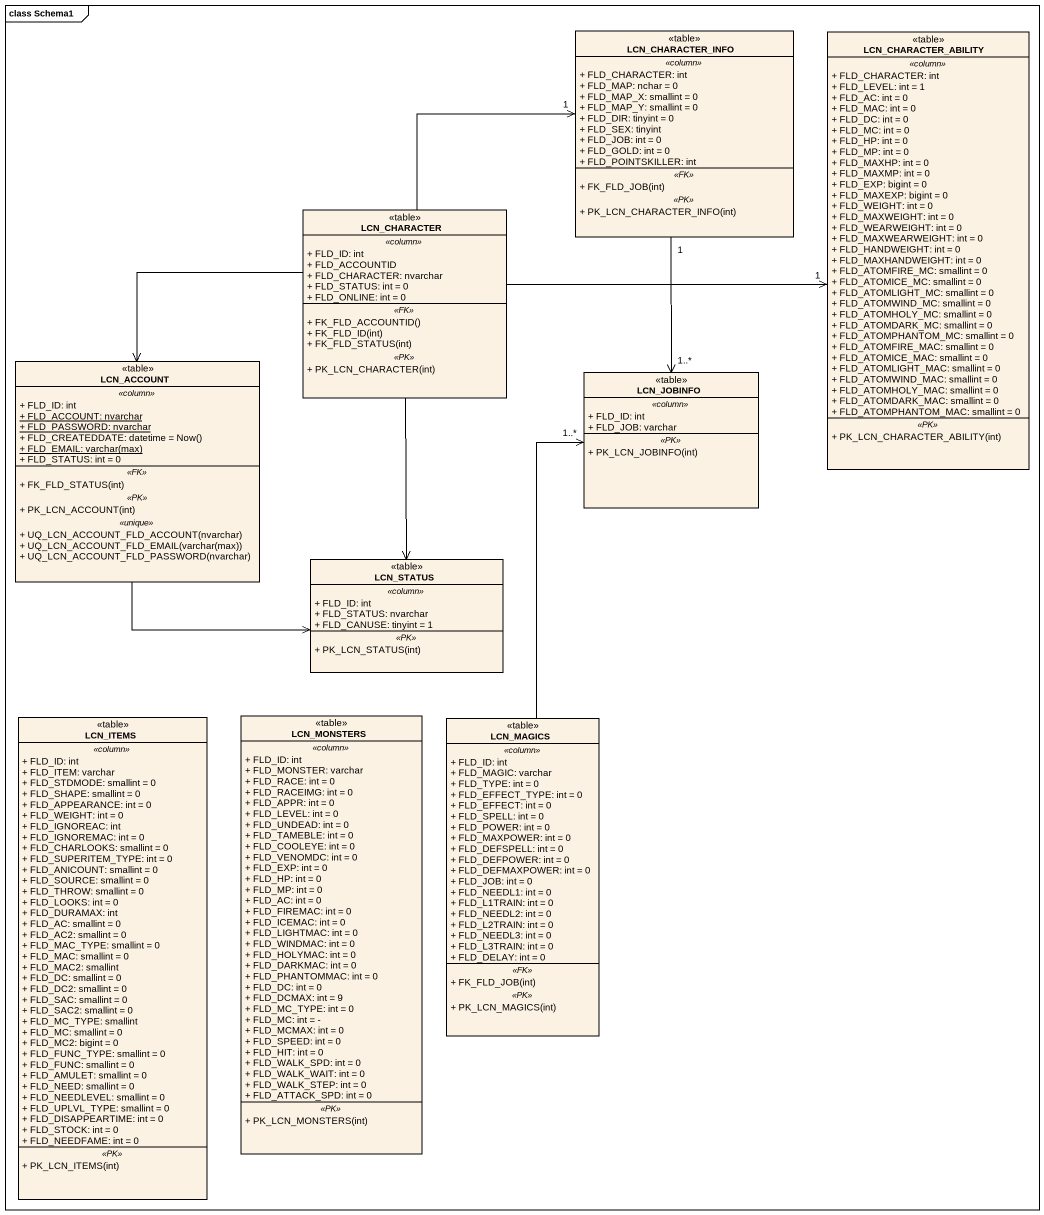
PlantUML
@startuml
mainframe class Schema1
hide circle
hide empty members
skinparam classAttributeIconSize 0
class LCN_CHARACTER_INFO <<table>> {
  .. <<column>> ..
  + FLD_CHARACTER: int
  + FLD_MAP: nchar = 0
  + FLD_MAP_X: smallint = 0
  + FLD_MAP_Y: smallint = 0
  + FLD_DIR: tinyint = 0
  + FLD_SEX: tinyint
  + FLD_JOB: int = 0
  + FLD_GOLD: int = 0
  + FLD_POINTSKILLER: int
  .. <<FK>> ..
  + FK_FLD_JOB(int)
  .. <<PK>> ..
  + PK_LCN_CHARACTER_INFO(int)
}
class LCN_CHARACTER_ABILITY <<table>> {
  .. <<column>> ..
  + FLD_CHARACTER: int
  + FLD_LEVEL: int = 1
  + FLD_AC: int = 0
  + FLD_MAC: int = 0
  + FLD_DC: int = 0
  + FLD_MC: int = 0
  + FLD_HP: int = 0
  + FLD_MP: int = 0
  + FLD_MAXHP: int = 0
  + FLD_MAXMP: int = 0
  + FLD_EXP: bigint = 0
  + FLD_MAXEXP: bigint = 0
  + FLD_WEIGHT: int = 0
  + FLD_MAXWEIGHT: int = 0
  + FLD_WEARWEIGHT: int = 0
  + FLD_MAXWEARWEIGHT: int = 0
  + FLD_HANDWEIGHT: int = 0
  + FLD_MAXHANDWEIGHT: int = 0
  + FLD_ATOMFIRE_MC: smallint = 0
  + FLD_ATOMICE_MC: smallint = 0
  + FLD_ATOMLIGHT_MC: smallint = 0
  + FLD_ATOMWIND_MC: smallint = 0
  + FLD_ATOMHOLY_MC: smallint = 0
  + FLD_ATOMDARK_MC: smallint = 0
  + FLD_ATOMPHANTOM_MC: smallint = 0
  + FLD_ATOMFIRE_MAC: smallint = 0
  + FLD_ATOMICE_MAC: smallint = 0
  + FLD_ATOMLIGHT_MAC: smallint = 0
  + FLD_ATOMWIND_MAC: smallint = 0
  + FLD_ATOMHOLY_MAC: smallint = 0
  + FLD_ATOMDARK_MAC: smallint = 0
  + FLD_ATOMPHANTOM_MAC: smallint = 0
  .. <<PK>> ..
  + PK_LCN_CHARACTER_ABILITY(int)
}
class LCN_CHARACTER <<table>> {
  .. <<column>> ..
  + FLD_ID: int
  + FLD_ACCOUNTID
  + FLD_CHARACTER: nvarchar
  + FLD_STATUS: int = 0
  + FLD_ONLINE: int = 0
  .. <<FK>> ..
  + FK_FLD_ACCOUNTID()
  + FK_FLD_ID(int)
  + FK_FLD_STATUS(int)
  .. <<PK>> ..
  + PK_LCN_CHARACTER(int)
}
class LCN_ACCOUNT <<table>> {
  .. <<column>> ..
  + FLD_ID: int
  {static} + FLD_ACCOUNT: nvarchar
  {static} + FLD_PASSWORD: nvarchar
  {field} + FLD_CREATEDDATE: datetime = Now()
  {static} {field} + FLD_EMAIL: varchar(max)
  + FLD_STATUS: int = 0
  .. <<FK>> ..
  + FK_FLD_STATUS(int)
  .. <<PK>> ..
  + PK_LCN_ACCOUNT(int)
  .. <<unique>> ..
  + UQ_LCN_ACCOUNT_FLD_ACCOUNT(nvarchar)
  + UQ_LCN_ACCOUNT_FLD_EMAIL(varchar(max))
  + UQ_LCN_ACCOUNT_FLD_PASSWORD(nvarchar)
}
class LCN_JOBINFO <<table>> {
  .. <<column>> ..
  + FLD_ID: int
  + FLD_JOB: varchar
  .. <<PK>> ..
  + PK_LCN_JOBINFO(int)
}
class LCN_STATUS <<table>> {
  .. <<column>> ..
  + FLD_ID: int
  + FLD_STATUS: nvarchar
  + FLD_CANUSE: tinyint = 1
  .. <<PK>> ..
  + PK_LCN_STATUS(int)
}
class LCN_ITEMS <<table>> {
  .. <<column>> ..
  + FLD_ID: int
  + FLD_ITEM: varchar
  + FLD_STDMODE: smallint = 0
  + FLD_SHAPE: smallint = 0
  + FLD_APPEARANCE: int = 0
  + FLD_WEIGHT: int = 0
  + FLD_IGNOREAC: int
  + FLD_IGNOREMAC: int = 0
  + FLD_CHARLOOKS: smallint = 0
  + FLD_SUPERITEM_TYPE: int = 0
  + FLD_ANICOUNT: smallint = 0
  + FLD_SOURCE: smallint = 0
  + FLD_THROW: smallint = 0
  + FLD_LOOKS: int = 0
  + FLD_DURAMAX: int
  + FLD_AC: smallint = 0
  + FLD_AC2: smallint = 0
  + FLD_MAC_TYPE: smallint = 0
  + FLD_MAC: smallint = 0
  + FLD_MAC2: smallint
  + FLD_DC: smallint = 0
  + FLD_DC2: smallint = 0
  + FLD_SAC: smallint = 0
  + FLD_SAC2: smallint = 0
  + FLD_MC_TYPE: smallint
  + FLD_MC: smallint = 0
  + FLD_MC2: bigint = 0
  + FLD_FUNC_TYPE: smallint = 0
  + FLD_FUNC: smallint = 0
  + FLD_AMULET: smallint = 0
  + FLD_NEED: smallint = 0
  + FLD_NEEDLEVEL: smallint = 0
  + FLD_UPLVL_TYPE: smallint = 0
  + FLD_DISAPPEARTIME: int = 0
  + FLD_STOCK: int = 0
  + FLD_NEEDFAME: int = 0
  .. <<PK>> ..
  + PK_LCN_ITEMS(int)
}
class LCN_MONSTERS <<table>> {
  .. <<column>> ..
  + FLD_ID: int
  + FLD_MONSTER: varchar
  + FLD_RACE: int = 0
  + FLD_RACEIMG: int = 0
  + FLD_APPR: int = 0
  + FLD_LEVEL: int = 0
  + FLD_UNDEAD: int = 0
  + FLD_TAMEBLE: int = 0
  + FLD_COOLEYE: int = 0
  + FLD_VENOMDC: int = 0
  + FLD_EXP: int = 0
  + FLD_HP: int = 0
  + FLD_MP: int = 0
  + FLD_AC: int = 0
  + FLD_FIREMAC: int = 0
  + FLD_ICEMAC: int = 0
  + FLD_LIGHTMAC: int = 0
  + FLD_WINDMAC: int = 0
  + FLD_HOLYMAC: int = 0
  + FLD_DARKMAC: int = 0
  + FLD_PHANTOMMAC: int = 0
  + FLD_DC: int = 0
  + FLD_DCMAX: int = 9
  + FLD_MC_TYPE: int = 0
  + FLD_MC: int = -
  + FLD_MCMAX: int = 0
  + FLD_SPEED: int = 0
  + FLD_HIT: int = 0
  + FLD_WALK_SPD: int = 0
  + FLD_WALK_WAIT: int = 0
  + FLD_WALK_STEP: int = 0
  + FLD_ATTACK_SPD: int = 0
  .. <<PK>> ..
  + PK_LCN_MONSTERS(int)
}
class LCN_MAGICS <<table>> {
  .. <<column>> ..
  + FLD_ID: int
  + FLD_MAGIC: varchar
  + FLD_TYPE: int = 0
  + FLD_EFFECT_TYPE: int = 0
  + FLD_EFFECT: int = 0
  + FLD_SPELL: int = 0
  + FLD_POWER: int = 0
  + FLD_MAXPOWER: int = 0
  + FLD_DEFSPELL: int = 0
  + FLD_DEFPOWER: int = 0
  + FLD_DEFMAXPOWER: int = 0
  + FLD_JOB: int = 0
  + FLD_NEEDL1: int = 0
  + FLD_L1TRAIN: int = 0
  + FLD_NEEDL2: int = 0
  + FLD_L2TRAIN: int = 0
  + FLD_NEEDL3: int = 0
  + FLD_L3TRAIN: int = 0
  + FLD_DELAY: int = 0
  .. <<FK>> ..
  + FK_FLD_JOB(int)
  .. <<PK>> ..
  + PK_LCN_MAGICS(int)
}
LCN_CHARACTER_INFO "1" --> "1..*" LCN_JOBINFO
LCN_CHARACTER -up-> "1" LCN_CHARACTER_INFO
LCN_CHARACTER -right-> "1" LCN_CHARACTER_ABILITY
LCN_CHARACTER --> LCN_ACCOUNT
LCN_CHARACTER --> LCN_STATUS
LCN_ACCOUNT -right-> LCN_STATUS
LCN_MAGICS -up-> "1..*" LCN_JOBINFO
@enduml
